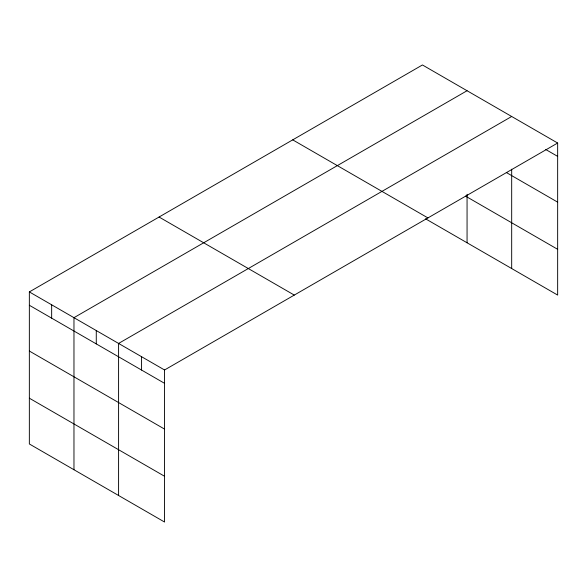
<?xml version="1.0" encoding="UTF-8"?>
<svg xmlns="http://www.w3.org/2000/svg" width="587" height="587" viewBox="0 0 587 587"><rect width="100%" height="100%" fill="white"/><g stroke="black" fill="none" stroke-linecap="round" stroke-linejoin="round"><path stroke-width="0.88" d="M29.35 291.922L164.558 369.979L164.558 522.034L29.35 443.97L29.35 291.922L422.442 64.966L557.65 143.03L557.65 295.078L425.524 218.797M467.061 90.728L73.969 317.677L73.969 469.732M511.681 116.49L118.589 343.439L118.589 495.487M164.558 369.979L557.65 143.03M545.763 149.516L557.65 156.377M506.295 172.497L557.65 202.148M465.52 196.117L557.65 249.306M292.722 139.86L427.93 217.924M159.07 217.029L294.278 295.085M29.35 305.269L164.558 383.326M29.35 351.041L164.558 429.097M29.35 398.199L164.558 476.255M511.681 169.203L511.681 268.538M467.061 194.29L467.061 242.776M141.57 356.713L141.57 370.059M96.275 330.562L96.275 343.909M51.656 304.8L51.656 318.147"/></g></svg>
